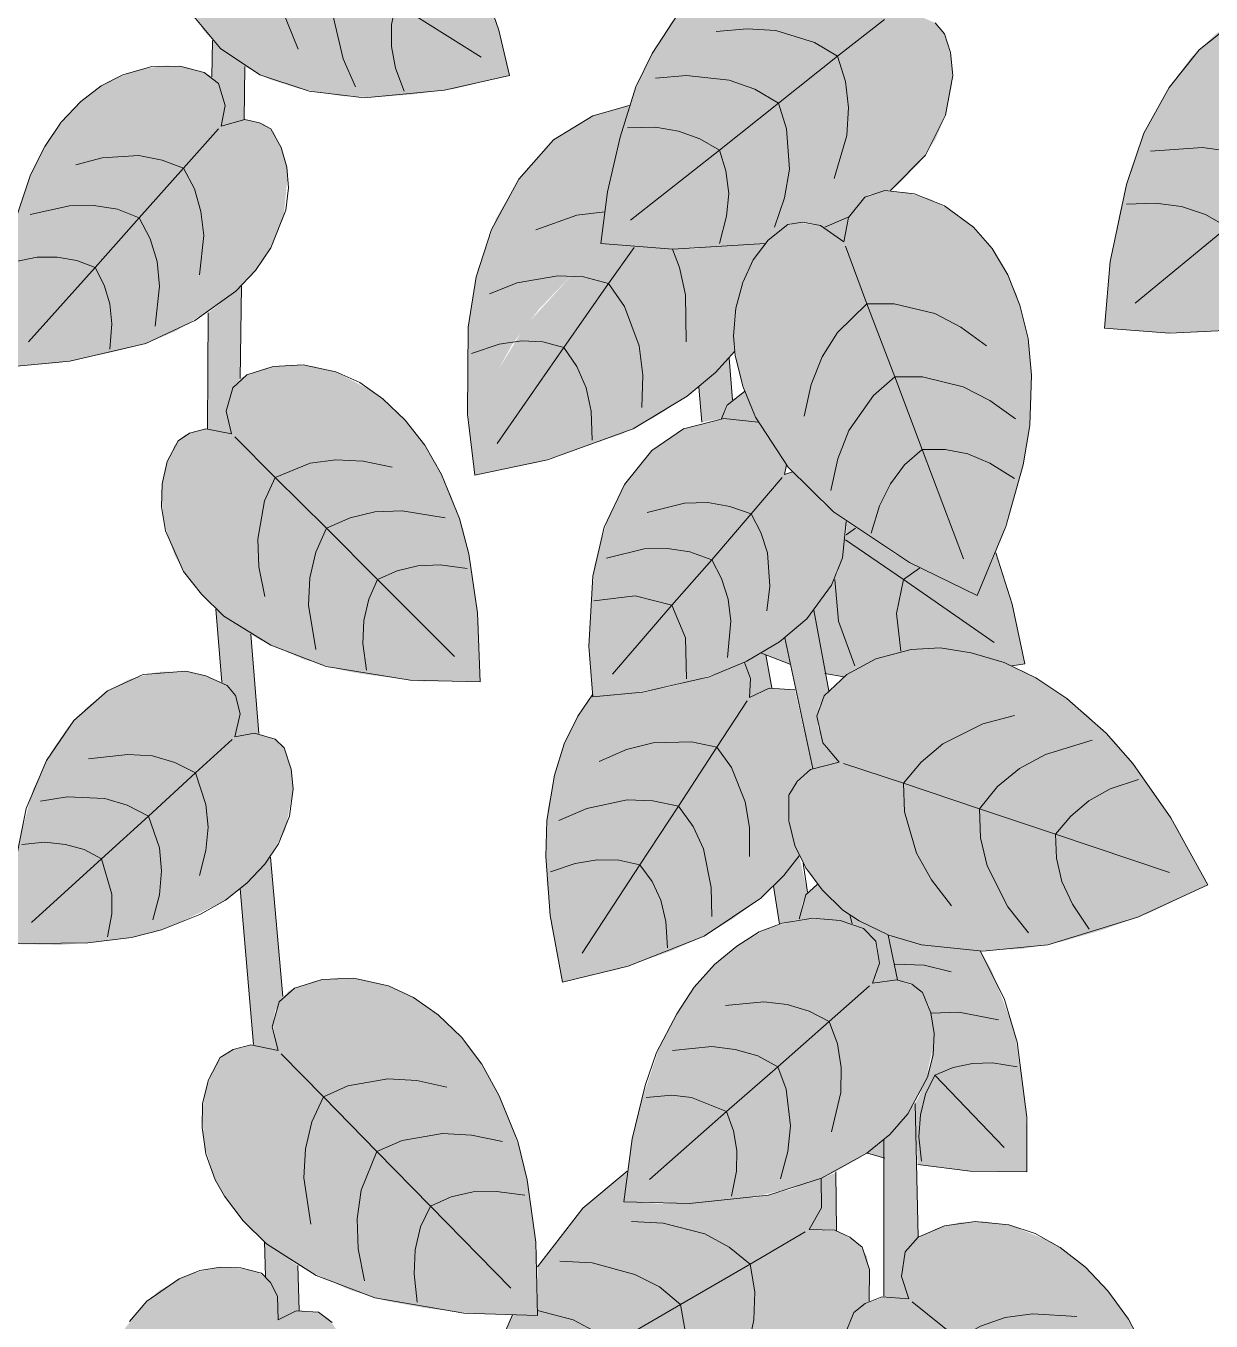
# Model space of a CAD drawing. Header units: centimetres. Extents: x 0 to 879, y -664 to 265.
# Drawn here: x 310.79 to 332.49, y -464.19 to -440.48 of the extents above; entities that cross this region are included whole.
import ezdxf

# ---------------------------------------------------------------- set-up
doc = ezdxf.new("R2010")
doc.units = ezdxf.units.CM
doc.layers.add('VEG-HOJAS', color=117, linetype='Continuous', lineweight=18, true_color=0x2e5e38)
doc.layers.add('VEG-NERVIOS', color=115, linetype='Continuous', lineweight=9, true_color=0x528c5c)
doc.layers.add('VEG-RELLENO', color=253, linetype='Continuous', true_color=0x96c896)

# ---------------------------------------------------------------- blocks, each defined once
blk = doc.blocks.new('VEG_Pothos_colgante_ALZADO')
at = {"layer": 'VEG-RELLENO', "true_color": 0x87a96a}
h = blk.add_hatch(color=63, dxfattribs=at)
h.dxf.hatch_style = 1
h.paths.add_polyline_path([(-8.41, -64.42), (-8.55, -64.35), (-8.83, -64.31), (-8.63, -64.06), (-8.56, -63.79), (-8.62, -63.55), (-8.81, -63.36), (-8.71, -62.94), (-8.24, -63.59)])
h.paths.add_polyline_path([(-8.69, -66.82), (-8.69, -68.08), (-8.87, -68.25), (-8.94, -68.52), (-8.91, -68.81), (-8.77, -69.07), (-9.2, -69.11), (-9.3, -68), (-9.27, -66.54), (-8.89, -66.31), (-8.63, -66.08)])
h.paths.add_polyline_path([(-7.81, -72.95), (-8.17, -73.2), (-8.25, -72.79), (-8.55, -72.43), (-8.74, -71.62), (-8.04, -71.99)])
h.paths.add_polyline_path([(-6.96, -76.34), (-6.66, -77.72), (-6.76, -77.9), (-6.81, -78.28), (-6.64, -78.72), (-7.08, -78.72), (-7.43, -76.97)])
h.paths.add_polyline_path([(-5.96, -82.3), (-5.74, -84.12), (-6.15, -84.26), (-6.13, -83.84), (-6.27, -83.53), (-6.43, -83.39), (-6.61, -81.95)])
h.paths.add_polyline_path([(-5.48, -86.83), (-5.32, -89.01), (-5.54, -89.25), (-5.59, -89.55), (-5.56, -89.79), (-5.4, -90.09), (-5.85, -90.11), (-6.03, -87.4)])
h.paths.add_polyline_path([(-5.21, -94.08), (-5.63, -94.2), (-5.56, -93.82), (-5.65, -93.49), (-5.8, -93.3), (-5.79, -92.63), (-5.2, -93.11)])
h.paths.add_polyline_path([(-5.26, -97.13), (-5.28, -98.82), (-5.42, -98.99), (-5.53, -99.36), (-5.44, -99.83), (-5.88, -99.74), (-5.87, -97.62)])
h.paths.add_polyline_path([(-5.09, -103.5), (-4.94, -105.32), (-5.38, -105.38), (-5.28, -104.96), (-5.41, -104.56), (-5.62, -104.38), (-5.73, -103.04)])
h.paths.add_polyline_path([(-4.73, -107.58), (-4.5, -110.13), (-4.64, -110.39), (-4.7, -110.69), (-4.59, -111.12), (-5.04, -111.01), (-5.28, -108.16)])
h.paths.add_polyline_path([(-4.2, -115.88), (-4.59, -116.05), (-4.59, -115.67), (-4.82, -115.26), (-4.84, -114.62), (-4.23, -115.06)])
h.paths.add_polyline_path([(-4.06, -120.24), (-4.26, -120.45), (-4.33, -120.65), (-4.32, -120.95), (-4.2, -121.23), (-4.63, -121.23), (-4.68, -119.65), (-4.09, -119.14)])
h.paths.add_polyline_path([(-7.53, -59.79), (-7.29, -59.7), (-7.02, -59.77), (-6.88, -59.87), (-7.05, -59.88), (-7.27, -60), (-7.44, -60.26), (-7.56, -60.06), (-7.69, -59.97)])
h.paths.add_polyline_path([(-5.88, -61.99), (-5.7, -62.43), (-5.77, -62.59), (-5.91, -62.69), (-6.1, -62.68)])
h = blk.add_hatch(color=63, dxfattribs=at)
h.dxf.hatch_style = 1
h.paths.add_polyline_path([(2.71, -62.33), (3.74, -60.53), (4.04, -60.08), (4.09, -60.03), (4.46, -60.03), (4.78, -59.86), (4.79, -60.23), (4.99, -60.58), (5.19, -60.71), (5.66, -60.78), (6.24, -62.16), (6.82, -64.09), (6.47, -64.29), (6.4, -63.95), (6.22, -63.73), (6.08, -63.65), (5.67, -62.35), (5.33, -61.49), (5.02, -60.82), (4.77, -60.4), (4.67, -60.32), (4.48, -60.48), (4.26, -60.83), (3.51, -62.2), (3.24, -62.58), (3.1, -62.68), (2.93, -62.69), (2.74, -62.56)])
h.paths.add_polyline_path([(7.27, -66.77), (7.28, -68.19), (7.02, -68.6), (7, -69.02), (6.61, -68.81), (6.7, -67.99), (6.68, -67.39)])
h.paths.add_polyline_path([(6.07, -73.05), (5.62, -73.05), (5.8, -72.67), (5.78, -72.21), (6.17, -72.72)])
h.paths.add_polyline_path([(5.09, -76.25), (4.81, -77.65), (4.68, -77.8), (4.53, -78.13), (4.56, -78.55), (4.15, -78.39), (4.21, -77.54), (4.42, -76.51)])
h.paths.add_polyline_path([(6.65, -86.69), (6.57, -87.2), (6.73, -87.64), (6.27, -87.58), (6.11, -86.99), (6.53, -86.3)])
h.paths.add_polyline_path([(7.15, -91.43), (7.02, -92.14), (6.57, -92.19), (6.72, -91.72), (6.68, -91.4), (6.56, -91.16), (6.57, -90.97)])
h.paths.add_polyline_path([(5.22, -103.06), (5.49, -104.54), (5.31, -104.81), (5.29, -105.18), (5.41, -105.55), (5.68, -105.84), (5.2, -105.96), (4.69, -103.57)])
h.paths.add_polyline_path([(6.58, -109.01), (6.75, -109.83), (6.29, -109.89), (6.42, -109.52), (6.38, -109.19), (6.21, -108.94), (5.92, -108.8), (5.88, -108.64)])
h.paths.add_polyline_path([(7.07, -112.09), (7.13, -114.54), (6.89, -114.81), (6.82, -115.2), (6.96, -115.67), (6.5, -115.62), (6.5, -112.75)])
h.paths.add_polyline_path([(6.89, -118.98), (6.75, -121.16), (6.32, -121.2), (6.45, -120.8), (6.39, -120.48), (6.2, -120.26), (6.33, -118.44)])
h.paths.add_polyline_path([(6.68, -123.71), (6.67, -126.04), (6.5, -126.28), (6.42, -126.66), (6.52, -127.08), (6.07, -126.98), (6.07, -124.21)])
h.paths.add_polyline_path([(6.72, -130.77), (6.73, -132.21), (6.28, -132.33), (6.37, -131.87), (6.26, -131.46), (6.12, -131.25), (6.11, -130.28)])
h.paths.add_polyline_path([(5.08, -82.96), (5.16, -83), (5.43, -83.12), (5.08, -83.34)])
h.paths.add_polyline_path([(5.77, -96.32), (5.42, -96.05), (5.86, -95.86)])
h = blk.add_hatch(color=63, dxfattribs=at)
h.dxf.hatch_style = 1
h.paths.add_polyline_path([(2.37, -83.09), (1.85, -83.82), (1.66, -82.21), (2.32, -82.66)])
h.paths.add_polyline_path([(3.73, -99.21), (3.59, -99.38), (3.53, -99.55), (3.17, -99.62), (3.11, -98.98), (3.67, -98.45)])
h.paths.add_polyline_path([(4.45, -104.48), (4.04, -104.66), (4.06, -104.31), (3.95, -104.02), (4.26, -103.85), (4.34, -103.88)])
h.paths.add_polyline_path([(4.95, -107.56), (5.1, -108.22), (5.01, -108.41), (4.95, -108.72), (4.59, -108.81), (4.48, -108.11)])
h.paths.add_polyline_path([(5.62, -113.36), (5.63, -114.42), (5.13, -114.4), (5.36, -114), (5.35, -113.46)])
h.paths.add_polyline_path([(5.55, -117.49), (5.36, -117.74), (5.27, -118.07), (5.35, -118.59), (4.9, -118.48), (4.94, -117.62), (5.56, -117.09)])
h.paths.add_polyline_path([(5.09, -128.19), (4.93, -128.4), (4.83, -128.71), (4.89, -129.21), (4.45, -129.09), (4.51, -127.73), (5.13, -127.25)])
h.paths.add_polyline_path([(5.5, -136.69), (5.37, -136.89), (5.33, -137.25), (5.38, -137.54), (5.59, -137.87), (5.11, -137.88), (4.92, -136.87), (5.49, -136.61)])
h.paths.add_polyline_path([(6.64, -142.06), (6.18, -142.19), (6.27, -141.82), (6.21, -141.46), (6.03, -141.17), (5.79, -141.04), (5.71, -140.66), (6.42, -141.1)])
h.paths.add_polyline_path([(7.22, -144.79), (7.24, -145.11), (7.15, -145.23), (7.02, -145.29), (6.87, -145.29)])
h.paths.add_polyline_path([(2.39, -89.39), (2.73, -89.27), (2.72, -89.66), (2.88, -89.99), (2.44, -90.01)])
h.paths.add_polyline_path([(1.28, -79.52), (1, -78), (1.61, -78), (1.72, -78.57), (1.59, -78.83), (1.57, -79.18), (1.73, -79.56)])
at = {"layer": 'VEG-RELLENO', "true_color": 0x69a062}
h = blk.add_hatch(color=83, dxfattribs=at)
h.dxf.hatch_style = 1
h.paths.add_polyline_path([(-0.35, -93.27), (-1.37, -93.52), (-2.14, -93.62), (-2.8, -93.67), (-3.42, -93.65), (-4.22, -93.51), (-4.75, -93.34), (-5.23, -93.09), (-5.64, -92.78), (-5.96, -92.44), (-6.25, -91.92), (-6.4, -91.39), (-6.42, -90.99), (-6.33, -90.53), (-6.19, -90.31), (-5.8, -90.09), (-5.4, -90.09), (-5.58, -89.68), (-5.56, -89.32), (-5.44, -89.11), (-5.08, -88.87), (-4.73, -88.73), (-3.91, -88.67), (-3.18, -88.87), (-2.72, -89.11), (-2.29, -89.42), (-1.52, -90.29), (-1.2, -90.8), (-0.93, -91.38), (-0.59, -92.29)])
h.paths.add_polyline_path([(-4.32, -90.91), (-3.68, -91.37), (-2.99, -91.72), (-2.27, -91.98), (-1.49, -92.13), (-2.13, -91.67), (-2.82, -91.32), (-3.55, -91.06)], flags=0)
at = {"layer": 'VEG-RELLENO', "true_color": 0x659a5e}
h = blk.add_hatch(color=83, dxfattribs=at)
h.dxf.hatch_style = 1
h.paths.add_polyline_path([(1.32, -96.35), (1.47, -95.22), (1.67, -94.4), (1.88, -93.7), (2.15, -93.07), (2.61, -92.3), (3.01, -91.81), (3.45, -91.4), (3.92, -91.08), (4.4, -90.86), (5.04, -90.73), (5.64, -90.74), (6.06, -90.86), (6.49, -91.1), (6.65, -91.32), (6.72, -91.78), (6.57, -92.19), (7.07, -92.15), (7.44, -92.31), (7.61, -92.51), (7.74, -92.98), (7.75, -93.42), (7.63, -94), (7.44, -94.45), (7.15, -94.87), (6.76, -95.27), (6.62, -95.38), (6.23, -95.45), (5.86, -95.86), (5.42, -96.05), (5.01, -95.96), (4.74, -96), (4.33, -96.35), (3.29, -96.44), (2.27, -96.45)])
h.paths.add_polyline_path([(5.13, -92.82), (4.26, -92.99), (3.45, -93.3), (2.68, -93.7), (1.97, -94.22), (2.84, -94.05), (3.65, -93.74), (4.42, -93.34)], flags=0)
at = {"layer": 'VEG-RELLENO', "true_color": 0x669b5f}
h = blk.add_hatch(color=83, dxfattribs=at)
h.dxf.hatch_style = 1
h.paths.add_polyline_path([(10.54, -97.9), (10.64, -96.68), (10.82, -95.77), (11.01, -95.02), (11.26, -94.33), (11.72, -93.49), (12.12, -92.95), (12.58, -92.51), (13.07, -92.17), (13.57, -91.93), (14.26, -91.79), (14.91, -91.82), (15.37, -91.95), (15.85, -92.21), (16.03, -92.45), (16.13, -92.96), (15.99, -93.41), (16.51, -93.36), (16.91, -93.51), (17.1, -93.72), (17.2, -94.03), (16.56, -94.64), (15.99, -95.4), (15.52, -96.28), (15.09, -97.4), (13.86, -97.81), (12.38, -97.97), (11.54, -97.98)])
h.paths.add_polyline_path([(14.95, -94.66), (14.12, -95.1), (13.39, -95.64), (12.73, -96.27), (12.17, -97.02), (12.99, -96.58), (13.72, -96.03), (14.38, -95.4)], flags=0)
at = {"layer": 'VEG-RELLENO', "true_color": 0xced696}
h = blk.add_hatch(color=71, dxfattribs=at)
h.dxf.hatch_style = 1
h.paths.add_polyline_path([(5.13, -92.82), (4.42, -93.34), (3.65, -93.74), (2.84, -94.05), (1.97, -94.22), (2.68, -93.7), (3.45, -93.3), (4.26, -92.99)])
at = {"layer": 'VEG-RELLENO', "true_color": 0x6aa062}
h = blk.add_hatch(color=83, dxfattribs=at)
h.dxf.hatch_style = 1
h.paths.add_polyline_path([(-9.56, -98.61), (-9.59, -97.61), (-9.54, -96.87), (-9.32, -95.65), (-9.04, -94.91), (-8.76, -94.42), (-8.44, -94), (-8.08, -93.65), (-7.7, -93.38), (-7.16, -93.17), (-6.64, -93.09), (-6.26, -93.12), (-5.85, -93.26), (-5.68, -93.42), (-5.56, -93.82), (-5.63, -94.2), (-5.2, -94.08), (-4.85, -94.16), (-4.67, -94.31), (-4.49, -94.7), (-4.41, -95.08), (-4.49, -95.88), (-4.8, -96.57), (-5.11, -96.97), (-5.49, -97.34), (-6.46, -97.95), (-7.01, -98.18), (-7.63, -98.34), (-8.57, -98.53)])
h.paths.add_polyline_path([(-6.24, -95.45), (-6.96, -95.73), (-7.62, -96.11), (-8.23, -96.57), (-8.77, -97.13), (-8.05, -96.85), (-7.39, -96.47), (-6.78, -96.01)], flags=0)
at = {"layer": 'VEG-RELLENO', "true_color": 0x669b5f}
h = blk.add_hatch(color=83, dxfattribs=at)
h.dxf.hatch_style = 1
h.paths.add_polyline_path([(-0.99, -100.59), (-1.13, -99.27), (-1.11, -97.88), (-0.96, -96.96), (-0.6, -95.89), (-0.18, -95.17), (0.45, -94.45), (1.17, -94.01), (1.84, -93.82), (1.42, -95.56), (1.32, -96.35), (1.46, -96.36), (0.83, -96.88), (0.19, -97.55), (-0.3, -98.19), (-0.56, -98.66), (-0.09, -98.38), (0.53, -97.87), (1.17, -97.21), (1.77, -96.4), (3.06, -96.45), (4.33, -96.35), (4.03, -96.78), (3.87, -97.21), (3.75, -97.87), (3.77, -98.32), (3.42, -98.71), (2.9, -99.14), (2.32, -99.52), (1.69, -99.84), (0.15, -100.36)])
at = {"layer": 'VEG-RELLENO', "true_color": 0xced696}
h = blk.add_hatch(color=71, dxfattribs=at)
h.dxf.hatch_style = 1
h.paths.add_polyline_path([(14.95, -94.66), (14.38, -95.4), (13.72, -96.03), (12.99, -96.58), (12.17, -97.02), (12.73, -96.27), (13.39, -95.64), (14.12, -95.1)])
h = blk.add_hatch(color=71, dxfattribs=at)
h.dxf.hatch_style = 1
h.paths.add_polyline_path([(-6.24, -95.45), (-6.78, -96.01), (-7.39, -96.47), (-8.05, -96.85), (-8.77, -97.13), (-8.23, -96.57), (-7.62, -96.11), (-6.96, -95.73)])
at = {"layer": 'VEG-RELLENO', "true_color": 0x609159}
h = blk.add_hatch(color=83, dxfattribs=at)
h.dxf.hatch_style = 1
h.paths.add_polyline_path([(8.21, -102.79), (7.14, -102.29), (6.39, -101.83), (5.77, -101.41), (5.23, -100.95), (4.61, -100.26), (4.25, -99.71), (3.99, -99.15), (3.82, -98.58), (3.75, -98.04), (3.83, -97.36), (4.03, -96.78), (4.28, -96.4), (4.65, -96.05), (4.92, -95.96), (5.41, -96.04), (5.77, -96.32), (5.88, -95.81), (6.15, -95.5), (6.41, -95.39), (6.91, -95.41), (7.34, -95.53), (7.74, -95.75), (8.14, -96.05), (8.37, -96.3), (8.68, -96.75), (8.93, -97.28), (9.1, -97.88), (9.19, -98.53), (9.2, -99.22), (9.14, -99.92), (8.99, -100.64), (8.66, -101.71)])
h.paths.add_polyline_path([(5.94, -97.93), (5.86, -98.84), (5.92, -99.73), (6.08, -100.61), (6.39, -101.47), (6.48, -100.56), (6.41, -99.67), (6.25, -98.79)], flags=0)
at = {"layer": 'VEG-RELLENO', "true_color": 0xced696}
h = blk.add_hatch(color=71, dxfattribs=at)
h.dxf.hatch_style = 1
h.paths.add_polyline_path([(1.77, -96.4), (1.17, -97.21), (0.53, -97.87), (-0.09, -98.38), (-0.56, -98.66), (-0.08, -97.88), (0.83, -96.88), (1.46, -96.36)])
h = blk.add_hatch(color=71, dxfattribs=at)
h.dxf.hatch_style = 1
h.paths.add_polyline_path([(5.94, -97.93), (6.25, -98.79), (6.41, -99.67), (6.48, -100.56), (6.39, -101.47), (6.08, -100.61), (5.92, -99.73), (5.86, -98.84)])
at = {"layer": 'VEG-RELLENO', "true_color": 0x61935a}
h = blk.add_hatch(color=83, dxfattribs=at)
h.dxf.hatch_style = 1
h.paths.add_polyline_path([(-0.89, -104.37), (-1.99, -104.36), (-2.8, -104.26), (-3.03, -104.23), (-3.26, -104.19), (-3.49, -104.14), (-4.12, -103.96), (-4.91, -103.61), (-5.43, -103.29), (-5.86, -102.91), (-6.22, -102.49), (-6.48, -102.06), (-6.68, -101.46), (-6.73, -100.89), (-6.66, -100.47), (-6.48, -100.03), (-6.29, -99.85), (-5.85, -99.73), (-5.44, -99.83), (-5.53, -99.36), (-5.42, -98.99), (-5.25, -98.8), (-4.81, -98.63), (-4.4, -98.57), (-3.98, -98.59), (-3.53, -98.7), (-2.81, -99.08), (-2.39, -99.44), (-2.02, -99.88), (-1.69, -100.39), (-1.42, -100.97), (-1.2, -101.59), (-1.06, -102.26), (-0.92, -103.29)])
h.paths.add_polyline_path([(-3.23, -104.19), (-3.5, -103.42), (-3.88, -102.69), (-4.35, -102), (-4.93, -101.38), (-4.66, -102.19), (-4.28, -102.93), (-3.59, -103.88)], flags=0)
at = {"layer": 'VEG-RELLENO', "true_color": 0x6ba263}
h = blk.add_hatch(color=83, dxfattribs=at)
h.dxf.hatch_style = 1
h.paths.add_polyline_path([(8.85, -104.08), (8.1, -103.84), (7.35, -103.75), (6.5, -103.89), (6.07, -104.07), (5.77, -104.28), (5.42, -104.22), (5.22, -103.06), (5.66, -102.36), (5.81, -101.64), (6.7, -102.03), (7.31, -102.37), (8.21, -102.79), (8.55, -102.01), (8.85, -102.95), (9.08, -104.04)])
h.paths.add_polyline_path([(4.78, -104.05), (4.26, -103.85), (4.69, -103.57)])
h.paths.add_polyline_path([(3.53, -99.55), (3.69, -99.24), (3.95, -99.06), (4.2, -99.62)])
at = {"layer": 'VEG-RELLENO', "true_color": 0x61935a}
h = blk.add_hatch(color=83, dxfattribs=at)
h.dxf.hatch_style = 1
h.paths.add_polyline_path([(1.17, -104.65), (1.1, -103.56), (1.2, -102.25), (1.45, -101.37), (1.75, -100.76), (2.25, -100.14), (2.83, -99.74), (3.57, -99.55), (4.2, -99.62), (4.72, -100.4), (4.68, -100.58), (4.83, -100.53), (5.4, -101.11), (5.81, -101.44), (5.74, -102.1), (5.47, -102.73), (5.09, -103.22), (4.73, -103.54), (4.29, -103.83), (3.65, -104.15), (2.93, -104.38), (1.8, -104.6)])
h.paths.add_polyline_path([(3.47, -101.15), (2.96, -101.64), (2.55, -102.2), (2.2, -102.8), (1.95, -103.46), (2.46, -102.97), (2.88, -102.41), (3.22, -101.81)], flags=0)
at = {"layer": 'VEG-RELLENO', "true_color": 0xced696}
h = blk.add_hatch(color=71, dxfattribs=at)
h.dxf.hatch_style = 1
h.paths.add_polyline_path([(3.42, -101.34), (2.88, -102.41), (2.46, -102.97), (1.95, -103.46), (2.2, -102.8), (2.55, -102.2), (2.96, -101.64), (3.47, -101.15)])
h = blk.add_hatch(color=71, dxfattribs=at)
h.dxf.hatch_style = 1
h.paths.add_polyline_path([(-4.93, -101.38), (-4.35, -102), (-3.88, -102.69), (-3.5, -103.42), (-3.23, -104.19), (-3.59, -103.88), (-4.28, -102.93), (-4.66, -102.19)])
h = blk.add_hatch(color=71, dxfattribs=at)
h.dxf.hatch_style = 1
h.paths.add_polyline_path([(6.7, -102.03), (5.81, -101.64), (5.81, -101.44)])
at = {"layer": 'VEG-RELLENO', "true_color": 0x65995d}
h = blk.add_hatch(color=83, dxfattribs=at)
h.dxf.hatch_style = 1
h.paths.add_polyline_path([(12.43, -108.09), (11.34, -108.61), (10.48, -108.92), (9.75, -109.13), (9.03, -109.26), (8.07, -109.3), (7.4, -109.24), (6.79, -109.08), (6.22, -108.84), (5.75, -108.55), (5.26, -108.05), (4.93, -107.51), (4.79, -107.07), (4.74, -106.55), (4.85, -106.28), (5.22, -105.94), (5.68, -105.84), (5.35, -105.42), (5.27, -105), (5.35, -104.72), (5.7, -104.34), (6.07, -104.07), (6.5, -103.89), (7, -103.78), (7.35, -103.75), (7.91, -103.8), (8.5, -103.95), (9.09, -104.19), (9.66, -104.54), (10.22, -104.98), (10.74, -105.48), (11.21, -106.08), (11.86, -107.03)])
h.paths.add_polyline_path([(7.46, -105.58), (8.26, -106.08), (9.11, -106.42), (10, -106.67), (10.93, -106.78), (10.13, -106.29), (9.28, -105.94), (8.4, -105.69)], flags=0)
at = {"layer": 'VEG-RELLENO', "true_color": 0x6ba364}
h = blk.add_hatch(color=83, dxfattribs=at)
h.dxf.hatch_style = 1
h.paths.add_polyline_path([(0.62, -109.87), (0.41, -108.82), (0.33, -108.03), (0.31, -107.35), (0.35, -106.7), (0.47, -106.08), (0.65, -105.51), (0.9, -105), (1.17, -104.6), (1.17, -104.65), (1.8, -104.6), (2.56, -104.47), (3.3, -104.28), (3.95, -104.02), (4.06, -104.31), (4.04, -104.66), (4.4, -104.49), (4.87, -104.52), (5.2, -105.96), (4.91, -106.2), (4.76, -106.45), (4.76, -106.92), (4.95, -107.56), (4.67, -107.92), (4.25, -108.33), (3.75, -108.7), (3.21, -109.03), (2.6, -109.3), (1.65, -109.63)])
h.paths.add_polyline_path([(3.57, -106.05), (2.98, -106.62), (2.5, -107.26), (2.1, -107.96), (1.8, -108.73), (2.4, -108.16), (2.88, -107.51), (3.28, -106.81)], flags=0)
at = {"layer": 'VEG-RELLENO', "true_color": 0x69a062}
h = blk.add_hatch(color=83, dxfattribs=at)
h.dxf.hatch_style = 1
h.paths.add_polyline_path([(-9.53, -109.17), (-9.49, -108.2), (-9.38, -107.48), (-9.07, -106.33), (-8.74, -105.65), (-8.44, -105.21), (-8.09, -104.84), (-7.71, -104.54), (-7.32, -104.33), (-6.78, -104.19), (-6.28, -104.18), (-5.91, -104.26), (-5.52, -104.44), (-5.37, -104.62), (-5.28, -105.02), (-5.38, -105.38), (-4.96, -105.32), (-4.64, -105.42), (-4.48, -105.58), (-4.35, -105.97), (-4.31, -106.33), (-4.46, -107.09), (-4.83, -107.71), (-5.16, -108.06), (-5.55, -108.37), (-6.54, -108.85), (-7.08, -109.01), (-7.67, -109.11), (-8.58, -109.19)])
h.paths.add_polyline_path([(-5.88, -106.72), (-6.55, -107.03), (-7.16, -107.42), (-7.72, -107.89), (-8.21, -108.45), (-7.53, -108.15), (-6.92, -107.75), (-6.36, -107.28)], flags=0)
at = {"layer": 'VEG-RELLENO', "true_color": 0xced696}
h = blk.add_hatch(color=71, dxfattribs=at)
h.dxf.hatch_style = 1
h.paths.add_polyline_path([(7.46, -105.58), (8.4, -105.69), (9.28, -105.94), (10.13, -106.29), (10.93, -106.78), (10, -106.67), (9.11, -106.42), (8.26, -106.08)])
h = blk.add_hatch(color=71, dxfattribs=at)
h.dxf.hatch_style = 1
h.paths.add_polyline_path([(3.57, -106.05), (3.28, -106.81), (2.88, -107.51), (2.4, -108.16), (1.8, -108.73), (2.1, -107.96), (2.5, -107.26), (2.98, -106.62)])
h = blk.add_hatch(color=71, dxfattribs=at)
h.dxf.hatch_style = 1
h.paths.add_polyline_path([(-5.88, -106.72), (-6.36, -107.28), (-6.92, -107.75), (-7.53, -108.15), (-8.21, -108.45), (-7.72, -107.89), (-7.16, -107.42), (-6.55, -107.03)])
at = {"layer": 'VEG-RELLENO', "true_color": 0x679d60}
h = blk.add_hatch(color=83, dxfattribs=at)
h.dxf.hatch_style = 1
h.paths.add_polyline_path([(9.12, -113.34), (8.08, -113.33), (7.12, -113.21), (7.08, -112.34), (7.62, -112.66), (7.15, -111.95), (7.37, -111.33), (7.41, -110.68), (7.33, -110.31), (7.21, -110.06), (7.01, -109.91), (6.75, -109.83), (6.58, -109.01), (7.4, -109.24), (8.27, -109.3), (8.47, -109.65), (8.89, -110.76), (9.1, -112.17)])
h.paths.add_polyline_path([(6.52, -113.09), (6.2, -113), (6.5, -112.75)])
h.paths.add_polyline_path([(4.95, -108.72), (5.07, -108.27), (5.28, -108.08), (5.88, -108.64), (5.92, -108.8), (5.45, -108.7)])
at = {"layer": 'VEG-RELLENO', "true_color": 0x669b5f}
h = blk.add_hatch(color=83, dxfattribs=at)
h.dxf.hatch_style = 1
h.paths.add_polyline_path([(1.74, -113.89), (1.86, -112.9), (2.02, -112.17), (2.42, -110.98), (2.81, -110.28), (3.15, -109.82), (3.53, -109.43), (3.95, -109.12), (4.36, -108.89), (4.93, -108.73), (5.45, -108.7), (5.82, -108.77), (6.21, -108.94), (6.35, -109.12), (6.42, -109.52), (6.29, -109.89), (6.74, -109.83), (7.08, -109.95), (7.25, -110.13), (7.39, -110.55), (7.42, -110.94), (7.25, -111.75), (6.84, -112.41), (6.48, -112.78), (6.04, -113.1), (5.54, -113.38), (4.98, -113.6), (3.96, -113.84), (2.76, -113.93)])
h.paths.add_polyline_path([(5.61, -111.2), (4.89, -111.54), (4.25, -111.98), (3.66, -112.5), (3.15, -113.12), (3.87, -112.77), (4.52, -112.33), (5.1, -111.81)], flags=0)
at = {"layer": 'VEG-RELLENO', "true_color": 0x5e8f58}
h = blk.add_hatch(color=83, dxfattribs=at)
h.dxf.hatch_style = 1
h.paths.add_polyline_path([(0.16, -115.97), (-1, -115.94), (-1.86, -115.84), (-2.59, -115.71), (-3.26, -115.51), (-4.09, -115.13), (-4.64, -114.79), (-5.1, -114.39), (-5.47, -113.94), (-5.74, -113.49), (-5.94, -112.85), (-5.98, -112.24), (-5.9, -111.8), (-5.71, -111.33), (-5.5, -111.14), (-5.03, -111.01), (-4.59, -111.12), (-4.69, -110.62), (-4.57, -110.23), (-4.39, -110.03), (-3.92, -109.85), (-3.49, -109.79), (-3.05, -109.82), (-2.57, -109.94), (-2.26, -110.07), (-1.81, -110.35), (-1.37, -110.74), (-0.98, -111.2), (-0.64, -111.75), (-0.36, -112.37), (-0.14, -113.01), (0.01, -113.73), (0.15, -114.82)])
h.paths.add_polyline_path([(-3.22, -111.93), (-2.81, -112.73), (-2.28, -113.43), (-1.68, -114.06), (-0.96, -114.61), (-1.38, -113.81), (-1.91, -113.11), (-2.51, -112.47)], flags=0)
at = {"layer": 'VEG-RELLENO', "true_color": 0xced696}
h = blk.add_hatch(color=71, dxfattribs=at)
h.dxf.hatch_style = 1
h.paths.add_polyline_path([(5.61, -111.2), (5.1, -111.81), (4.52, -112.33), (3.87, -112.77), (3.15, -113.12), (3.66, -112.5), (4.25, -111.98), (4.89, -111.54)])
h = blk.add_hatch(color=71, dxfattribs=at)
h.dxf.hatch_style = 1
h.paths.add_polyline_path([(-3.22, -111.93), (-2.51, -112.47), (-1.91, -113.11), (-1.38, -113.81), (-0.96, -114.61), (-1.68, -114.06), (-2.28, -113.43), (-2.81, -112.73)])
h = blk.add_hatch(color=71, dxfattribs=at)
h.dxf.hatch_style = 1
h.paths.add_polyline_path([(7.15, -111.95), (7.52, -112.46), (7.62, -112.66), (7.08, -112.34), (7.07, -112.09)])
at = {"layer": 'VEG-RELLENO', "true_color": 0x62945b}
h = blk.add_hatch(color=83, dxfattribs=at)
h.dxf.hatch_style = 1
h.paths.add_polyline_path([(-1.04, -118), (-0.69, -116.86), (-0.3, -115.96), (0.16, -115.97), (0.16, -115.08), (0.99, -114.01), (1.8, -113.33), (1.74, -113.89), (2.45, -113.93), (4.18, -113.81), (4.78, -113.67), (5.35, -113.46), (5.36, -114), (5.13, -114.4), (5.66, -114.43), (6.03, -114.65), (6.19, -114.89), (6.25, -115.26), (6.23, -115.71), (6.01, -115.85), (5.86, -116.1), (5.75, -116.48), (5.72, -116.89), (5.48, -117.18), (5.04, -117.56), (4.12, -118.06), (3.47, -118.26), (2.77, -118.4), (1.54, -118.44), (0.14, -118.28)])
h.paths.add_polyline_path([(4.2, -116.01), (3.26, -116.14), (2.38, -116.41), (1.54, -116.77), (0.74, -117.28), (1.68, -117.16), (2.56, -116.89), (3.4, -116.52)], flags=0)
at = {"layer": 'VEG-RELLENO', "true_color": 0x6ba263}
h = blk.add_hatch(color=83, dxfattribs=at)
h.dxf.hatch_style = 1
h.paths.add_polyline_path([(12.08, -119.86), (10.95, -119.97), (10.1, -119.96), (9.38, -119.92), (8.7, -119.8), (7.86, -119.53), (7.29, -119.25), (6.81, -118.91), (6.4, -118.52), (6.08, -118.11), (5.83, -117.5), (5.72, -116.92), (5.75, -116.48), (5.9, -116), (6.08, -115.79), (6.53, -115.62), (6.96, -115.67), (6.82, -115.2), (6.89, -114.81), (7.05, -114.59), (7.48, -114.37), (7.89, -114.27), (8.32, -114.25), (8.79, -114.31), (9.58, -114.63), (10.04, -114.96), (10.47, -115.37), (10.86, -115.86), (11.2, -116.43), (11.48, -117.03), (11.7, -117.71), (11.95, -118.75)])
h.paths.add_polyline_path([(8.11, -116.64), (8.56, -117.39), (9.11, -118.04), (9.73, -118.63), (10.46, -119.11), (10.01, -118.36), (9.46, -117.71), (8.83, -117.13)], flags=0)
at = {"layer": 'VEG-RELLENO', "true_color": 0x699f61}
h = blk.add_hatch(color=83, dxfattribs=at)
h.dxf.hatch_style = 1
h.paths.add_polyline_path([(-7.75, -120.86), (-7.95, -119.89), (-8.02, -119.16), (-8, -117.94), (-7.84, -117.18), (-7.65, -116.67), (-7.4, -116.22), (-7.1, -115.83), (-6.77, -115.52), (-6.27, -115.24), (-5.78, -115.1), (-5.4, -115.09), (-4.97, -115.17), (-4.78, -115.31), (-4.59, -115.67), (-4.59, -116.05), (-4.2, -115.88), (-3.85, -115.91), (-3.66, -116.03), (-3.42, -116.38), (-3.3, -116.73), (-3.25, -117.51), (-3.46, -118.22), (-3.7, -118.65), (-4.01, -119.06), (-4.86, -119.78), (-5.36, -120.08), (-5.93, -120.33), (-6.81, -120.64)])
h.paths.add_polyline_path([(-5.51, -117.01), (-5.94, -117.64), (-6.26, -118.31), (-6.5, -119.01), (-6.63, -119.76), (-6.2, -119.13), (-5.88, -118.46), (-5.64, -117.76)], flags=0)
at = {"layer": 'VEG-RELLENO', "true_color": 0xced696}
h = blk.add_hatch(color=71, dxfattribs=at)
h.dxf.hatch_style = 1
h.paths.add_polyline_path([(4.2, -116.01), (3.4, -116.52), (2.56, -116.89), (1.68, -117.16), (0.74, -117.28), (1.54, -116.77), (2.38, -116.41), (3.26, -116.14)])
at = {"layer": 'VEG-HOJAS'}
for points in [[(-0.78, -91.77), (-0.55, -92.44), (-0.35, -93.27), (-1.54, -93.54), (-3.01, -93.68), (-4.02, -93.56), (-4.92, -93.26), (-5.64, -92.78), (-6.13, -92.19)], [(4.33, -96.35), (2.64, -96.45), (1.32, -96.35), (1.44, -95.4), (1.67, -94.4), (1.96, -93.48), (2.26, -92.87), (2.74, -92.13)], [(7.44, -92.31), (7.61, -92.51), (7.72, -92.85), (7.76, -93.27), (7.63, -94), (7.26, -94.73), (6.62, -95.38)], [(15.09, -97.4), (14.09, -97.75), (13.13, -97.92), (11.73, -97.99), (10.54, -97.9), (10.64, -96.68), (10.94, -95.27), (11.26, -94.33), (11.72, -93.49), (12.27, -92.8), (13.07, -92.17), (13.57, -91.93), (13.92, -91.84), (14.75, -91.8), (15.37, -91.95), (15.85, -92.21), (16.03, -92.45), (16.13, -92.89), (15.99, -93.41), (16.44, -93.34), (16.83, -93.47), (17.05, -93.64), (17.2, -94.03)], [(-5.8, -93.3), (-5.79, -92.63)], [(-9.37, -95.84), (-9.12, -95.09), (-8.86, -94.57), (-8.56, -94.13), (-8.2, -93.75), (-7.83, -93.46), (-7.43, -93.26), (-6.9, -93.11), (-6.39, -93.1), (-5.94, -93.22), (-5.68, -93.42), (-5.56, -93.82), (-5.63, -94.2), (-5.2, -94.08), (-4.93, -94.14), (-4.72, -94.25), (-4.53, -94.59), (-4.43, -94.95), (-4.4, -95.33), (-4.45, -95.74), (-4.72, -96.43), (-5, -96.84), (-5.36, -97.22), (-6.11, -97.76), (-7.01, -98.18), (-8.4, -98.5), (-9.56, -98.61)], [(-5.2, -93.11), (-5.21, -94.08)], [(3.77, -98.32), (3.42, -98.71), (2.9, -99.14), (1.91, -99.74), (0.34, -100.31), (-0.99, -100.59), (-1.12, -99.47), (-1.11, -97.88), (-0.96, -96.96), (-0.68, -96.09), (-0.18, -95.17), (0.45, -94.45), (1.17, -94.01), (1.84, -93.82)], [(5.86, -95.86), (5.42, -96.05)], [(-5.26, -97.13), (-5.28, -98.82)], [(-5.88, -99.74), (-5.87, -97.62)], [(3.67, -98.45), (3.73, -99.21)], [(3.17, -99.62), (3.11, -98.98)], [(3.53, -99.55), (3.63, -99.31), (3.95, -99.06)], [(5.81, -101.44), (5.74, -102.1), (5.54, -102.6), (5.09, -103.22), (4.59, -103.64), (3.98, -104), (3.3, -104.28), (2.08, -104.56), (1.17, -104.65), (1.1, -103.72), (1.17, -102.44), (1.38, -101.54), (1.75, -100.76), (2.25, -100.14), (2.83, -99.74), (3.57, -99.55), (4.2, -99.62)], [(4.72, -100.4), (4.68, -100.58), (4.83, -100.53)], [(8.55, -102.01), (8.85, -102.95), (9.08, -104.04), (8.85, -104.08)], [(-5.62, -104.38), (-5.73, -103.04)], [(5.22, -103.06), (5.49, -104.54)], [(-5.09, -103.5), (-4.94, -105.32)], [(5.2, -105.96), (4.69, -103.57)], [(3.95, -104.02), (4.06, -104.31), (4.04, -104.66), (4.4, -104.49), (4.87, -104.52)], [(4.78, -104.05), (4.26, -103.85)], [(4.34, -103.88), (4.45, -104.48)], [(-9.47, -108.04), (-9.2, -106.69), (-8.83, -105.81), (-8.33, -105.08), (-7.71, -104.54), (-7.06, -104.24), (-6.28, -104.18), (-5.91, -104.26), (-5.52, -104.44), (-5.37, -104.62), (-5.28, -104.96), (-5.38, -105.38), (-5.02, -105.31), (-4.64, -105.42), (-4.48, -105.58), (-4.35, -105.97), (-4.31, -106.33), (-4.38, -106.83), (-4.58, -107.34), (-4.83, -107.71), (-5.16, -108.06), (-5.55, -108.37), (-6.02, -108.63), (-6.72, -108.91), (-7.27, -109.05), (-8.07, -109.15), (-9.53, -109.17)], [(5.77, -104.28), (5.42, -104.22)], [(4.95, -107.56), (4.67, -107.92), (4.25, -108.33), (3.21, -109.03), (1.82, -109.58), (0.62, -109.87), (0.39, -108.65), (0.31, -107.57), (0.33, -106.91), (0.47, -106.08), (0.65, -105.51), (0.9, -105), (1.17, -104.6)], [(-4.73, -107.58), (-4.5, -110.13)], [(5.02, -107.69), (5.1, -108.22)], [(4.59, -108.81), (4.48, -108.11)], [(4.95, -108.72), (5.07, -108.27), (5.28, -108.08)], [(-5.04, -111.01), (-5.28, -108.16)], [(5.92, -108.8), (5.88, -108.64)], [(6.58, -109.01), (6.75, -109.83)], [(8.27, -109.3), (8.71, -110.19), (8.94, -110.97), (9.12, -112.34), (9.12, -113.34), (8.08, -113.33), (7.12, -113.21)], [(7.07, -112.09), (7.13, -114.54)], [(6.5, -115.62), (6.5, -112.75)], [(6.52, -113.09), (6.2, -113)], [(0.16, -115.08), (0.99, -114.01), (1.8, -113.33)], [(5.35, -113.46), (5.36, -114), (5.13, -114.4), (5.6, -114.41), (5.88, -114.54), (6.1, -114.72), (6.24, -115.13), (6.23, -115.71)], [(5.62, -113.34), (5.63, -114.42)], [(5.78, -116.34), (5.95, -115.92), (6.16, -115.75), (6.46, -115.63), (6.96, -115.67), (6.82, -115.26), (6.89, -114.81), (7.13, -114.54), (7.61, -114.33), (8.17, -114.25), (8.79, -114.31), (9.27, -114.47), (9.73, -114.73), (10.19, -115.09), (10.6, -115.52), (10.98, -116.04), (11.39, -116.83)], [(-4.82, -115.26), (-4.84, -114.62)], [(-7.31, -116.08), (-6.99, -115.71), (-6.4, -115.3), (-6.02, -115.15), (-5.65, -115.09), (-5.27, -115.1), (-4.89, -115.2), (-4.73, -115.37), (-4.6, -115.62), (-4.59, -116.05), (-4.26, -115.89), (-3.85, -115.91), (-3.6, -116.1)], [(-4.23, -115.06), (-4.2, -115.88)], [(5.72, -116.89), (5.34, -117.31), (4.69, -117.78), (4.12, -118.06), (3.47, -118.26), (2.77, -118.4), (2.05, -118.45), (1.29, -118.42), (0.14, -118.28), (-1.04, -118), (-0.69, -116.86), (-0.3, -115.96)]]:
    blk.add_lwpolyline(points, dxfattribs=at)
for points in [[(8.21, -102.79), (6.97, -102.19), (5.58, -101.26), (4.75, -100.44), (4.15, -99.53), (3.92, -98.96), (3.78, -98.39), (3.75, -98.04), (3.79, -97.53), (3.92, -97.06), (4.11, -96.65), (4.38, -96.29), (4.74, -96), (5.01, -95.96), (5.34, -96.02), (5.77, -96.32), (5.85, -95.87), (6.15, -95.5), (6.52, -95.38), (7.06, -95.44), (7.61, -95.66), (8.14, -96.05), (8.48, -96.44), (8.77, -96.92), (8.99, -97.48), (9.14, -98.09), (9.2, -98.76), (9.17, -99.68), (9.05, -100.4), (8.73, -101.53)], [(-0.89, -104.37), (-2.17, -104.34), (-3.71, -104.09), (-4.72, -103.7), (-5.58, -103.17), (-5.99, -102.77), (-6.32, -102.35), (-6.65, -101.61), (-6.72, -101.17), (-6.71, -100.75), (-6.62, -100.34), (-6.42, -99.96), (-6.21, -99.82), (-5.91, -99.74), (-5.44, -99.83), (-5.54, -99.42), (-5.42, -98.99), (-5.16, -98.75), (-4.68, -98.6), (-4.13, -98.57), (-3.53, -98.7), (-3.09, -98.89), (-2.67, -99.19), (-2.26, -99.58), (-1.9, -100.04), (-1.6, -100.58), (-1.27, -101.38), (-1.1, -102.03), (-0.94, -103.11)], [(12.43, -108.09), (11.15, -108.68), (9.5, -109.19), (8.31, -109.3), (7.19, -109.19), (6.59, -109.01), (6.05, -108.75), (5.75, -108.55), (5.37, -108.18), (5.07, -107.78), (4.87, -107.37), (4.76, -106.92), (4.76, -106.45), (4.91, -106.2), (5.16, -105.98), (5.68, -105.84), (5.38, -105.49), (5.27, -105), (5.41, -104.63), (5.82, -104.24), (6.35, -103.95), (7, -103.78), (7.53, -103.75), (8.1, -103.84), (8.7, -104.02), (9.28, -104.3), (9.85, -104.68), (10.57, -105.31), (11.06, -105.87), (11.75, -106.86)], [(1.74, -113.89), (1.89, -112.74), (2.13, -111.76), (2.34, -111.16), (2.71, -110.45), (3.03, -109.96), (3.4, -109.55), (3.81, -109.21), (4.22, -108.95), (4.64, -108.79), (5.2, -108.7), (5.7, -108.74), (6.13, -108.89), (6.35, -109.12), (6.42, -109.52), (6.29, -109.89), (6.74, -109.83), (7.01, -109.91), (7.21, -110.06), (7.36, -110.43), (7.42, -110.81), (7.4, -111.2), (7.3, -111.61), (6.94, -112.28), (6.61, -112.66), (6.19, -113), (5.36, -113.46), (4.39, -113.77), (2.94, -113.92)], [(0.16, -115.97), (-1.19, -115.93), (-2.82, -115.65), (-3.89, -115.24), (-4.8, -114.66), (-5.23, -114.24), (-5.57, -113.79), (-5.74, -113.49), (-5.91, -113.01), (-5.98, -112.53), (-5.97, -112.09), (-5.86, -111.66), (-5.65, -111.25), (-5.41, -111.1), (-5.09, -111.02), (-4.59, -111.12), (-4.7, -110.69), (-4.57, -110.23), (-4.29, -109.98), (-3.78, -109.82), (-3.2, -109.8), (-2.57, -109.94), (-2.11, -110.15), (-1.66, -110.47), (-1.23, -110.88), (-0.86, -111.37), (-0.54, -111.95), (-0.2, -112.79), (-0.03, -113.49), (0.13, -114.63)]]:
    blk.add_lwpolyline(points, close=True, dxfattribs=at)
at = {"layer": 'VEG-NERVIOS'}
for points in [[(-4.52, -90.64), (-4.61, -91.1), (-4.61, -91.57), (-4.52, -92.05), (-4.22, -92.79)], [(-3.47, -91.3), (-3.57, -91.76), (-3.57, -92.24), (-3.4, -92.97), (-3.17, -93.48)], [(-2.43, -91.96), (-2.51, -92.34), (-2.51, -92.74), (-2.44, -93.14), (-2.28, -93.56)], [(-2.43, -91.96), (-0.87, -92.94)], [(5.65, -92.92), (5.23, -92.67), (4.52, -92.45), (4, -92.42), (3.43, -92.47)], [(6.51, -92.25), (5.65, -92.92)], [(5.65, -92.92), (4.57, -93.78)], [(5.65, -92.92), (5.8, -93.38), (5.85, -93.86), (5.82, -94.37), (5.59, -95.16)], [(4.57, -93.78), (4.14, -93.52), (3.67, -93.36), (2.89, -93.27), (2.32, -93.32)], [(4.57, -93.78), (3.49, -94.64)], [(4.57, -93.78), (4.72, -94.25), (4.77, -94.99), (4.68, -95.51), (4.5, -96.05)], [(-5.68, -94.25), (-6.32, -94.97)], [(3.49, -94.64), (3.13, -94.43), (2.74, -94.29), (2.32, -94.22), (1.81, -94.23)], [(13.91, -95.12), (13.43, -94.85), (12.9, -94.67), (12.33, -94.59), (11.38, -94.66)], [(-6.32, -94.97), (-6.71, -94.82), (-7.14, -94.74), (-7.81, -94.78), (-8.29, -94.91)], [(3.49, -94.64), (1.86, -95.92)], [(3.49, -94.64), (3.61, -95.02), (3.66, -95.43), (3.62, -95.85), (3.49, -96.35)], [(-6.32, -94.97), (-7.13, -95.88)], [(-6.32, -94.97), (-6.12, -95.35), (-6, -95.76), (-5.95, -96.2), (-6.03, -96.92)], [(-7.13, -95.88), (-7.53, -95.72), (-7.96, -95.65), (-8.41, -95.66), (-9.13, -95.82)], [(1.39, -95.77), (0.88, -95.83), (0.13, -96.1)], [(12.79, -96.05), (12.39, -95.82), (11.95, -95.67), (11.47, -95.61), (10.94, -95.63)], [(-7.13, -95.88), (-7.94, -96.79)], [(-7.13, -95.88), (-6.93, -96.26), (-6.8, -96.68), (-6.76, -97.13), (-6.84, -97.86)], [(12.79, -96.05), (11.1, -97.44)], [(1.93, -96.42), (1.46, -97.08)], [(2.63, -96.45), (2.76, -96.79), (2.87, -97.29), (2.88, -98.15)], [(5.8, -96.4), (6.19, -97.45)], [(-7.94, -96.79), (-8.27, -96.66), (-8.63, -96.6), (-9, -96.6), (-9.45, -96.69)], [(-7.94, -96.79), (-9.16, -98.15)], [(-7.94, -96.79), (-7.77, -97.11), (-7.67, -97.45), (-7.63, -97.82), (-7.67, -98.28)], [(1.46, -97.08), (1, -96.96), (0.53, -96.94), (-0.21, -97.07), (-0.72, -97.27)], [(1.46, -97.08), (0.64, -98.25)], [(1.46, -97.08), (1.75, -97.5), (2.02, -98.22), (2.09, -98.76), (2.07, -99.35)], [(6.19, -97.45), (5.65, -97.98), (5.37, -98.42), (5.17, -98.93), (5.04, -99.51)], [(6.19, -97.45), (6.69, -97.45), (7.43, -97.63), (7.91, -97.88), (8.38, -98.22)], [(6.19, -97.45), (6.7, -98.79)], [(0.64, -98.25), (0.26, -98.15), (-0.13, -98.13), (-0.54, -98.19), (-1.05, -98.36)], [(0.64, -98.25), (-0.58, -100.01)], [(0.64, -98.25), (0.88, -98.6), (1.05, -98.99), (1.14, -99.42), (1.16, -99.95)], [(6.7, -98.79), (6.31, -99.13), (5.86, -99.77), (5.66, -100.29), (5.53, -100.87)], [(6.7, -98.79), (7.21, -98.79), (7.95, -98.97), (8.44, -99.22), (8.91, -99.56)], [(6.7, -98.79), (7.2, -100.12)], [(-5.38, -99.89), (-4.64, -100.63)], [(7.2, -100.12), (6.88, -100.4), (6.62, -100.75), (6.42, -101.15), (6.27, -101.65)], [(7.2, -100.12), (7.62, -100.12), (8.04, -100.2), (8.44, -100.37), (8.89, -100.65)], [(7.2, -100.12), (7.96, -102.12)], [(-4.64, -100.63), (-4, -100.37), (-3.53, -100.31), (-3.03, -100.33), (-2.5, -100.44)], [(-4.64, -100.63), (-4.84, -101.06), (-4.96, -101.76), (-4.94, -102.27), (-4.83, -102.81)], [(-4.64, -100.63), (-3.7, -101.56)], [(4.64, -100.63), (4.07, -101.3)], [(-3.7, -101.56), (-3.27, -101.37), (-2.82, -101.26), (-2.32, -101.24), (-1.53, -101.37)], [(4.07, -101.3), (3.68, -101.16), (3.28, -101.09), (2.85, -101.1), (2.17, -101.27)], [(4.07, -101.3), (3.35, -102.14)], [(4.07, -101.3), (4.25, -101.64), (4.37, -102.01), (4.41, -102.62), (4.36, -103.07)], [(-3.7, -101.56), (-3.9, -102), (-4.01, -102.47), (-4.03, -102.97), (-3.9, -103.78)], [(-3.7, -101.56), (-2.77, -102.5)], [(5.81, -101.68), (5.98, -101.56)], [(3.35, -102.14), (2.95, -101.99), (2.54, -101.93), (2.11, -101.94), (1.42, -102.11)], [(5.8, -101.77), (6.86, -102.5)], [(3.35, -102.14), (2.62, -102.97)], [(3.35, -102.14), (3.53, -102.48), (3.65, -102.86), (3.7, -103.26), (3.64, -103.93)], [(-2.77, -102.5), (-2.41, -102.34), (-2.03, -102.25), (-1.62, -102.23), (-1.13, -102.3)], [(6.86, -102.5), (7.15, -102.29)], [(-2.77, -102.5), (-2.93, -102.86), (-3.02, -103.25), (-3.04, -103.67), (-2.97, -104.16)], [(-2.77, -102.5), (-1.36, -103.91)], [(5.6, -102.5), (5.67, -103.26), (5.97, -104.08)], [(6.86, -102.5), (6.73, -103.12), (6.81, -103.81)], [(6.86, -102.5), (8.52, -103.65)], [(2.62, -102.97), (1.95, -102.8), (1.19, -102.89)], [(2.62, -102.97), (1.53, -104.23)], [(2.62, -102.97), (2.87, -103.57), (2.89, -104.32)], [(4, -104.72), (3.44, -105.57)], [(6.86, -106.23), (7.18, -105.84), (7.58, -105.51), (8.31, -105.14), (8.89, -104.99)], [(-5.43, -105.43), (-6.1, -106.04)], [(3.44, -105.57), (2.98, -105.47), (2.28, -105.49), (1.79, -105.61), (1.29, -105.83)], [(8.25, -106.7), (8.58, -106.29), (8.98, -105.96), (9.46, -105.7), (10.31, -105.44)], [(-6.1, -106.04), (-6.48, -105.85), (-6.89, -105.73), (-7.34, -105.7), (-8.06, -105.78)], [(3.44, -105.57), (2.74, -106.65)], [(3.44, -105.57), (3.71, -105.94), (3.96, -106.57), (4.04, -107.04), (4.04, -107.57)], [(5.76, -105.87), (6.86, -106.23)], [(-6.1, -106.04), (-6.96, -106.83)], [(-6.1, -106.04), (-5.91, -106.62), (-5.87, -107.03), (-5.91, -107.46), (-6.03, -107.92)], [(9.64, -107.16), (9.92, -106.83), (10.25, -106.55), (10.64, -106.33), (11.16, -106.16)], [(6.86, -106.23), (6.88, -106.75), (7.1, -107.51), (7.37, -108), (7.74, -108.47)], [(6.86, -106.23), (8.25, -106.7)], [(-6.96, -106.83), (-7.35, -106.63), (-7.76, -106.51), (-8.45, -106.48), (-8.94, -106.56)], [(2.74, -106.65), (2.27, -106.55), (1.8, -106.53), (1.06, -106.69), (0.55, -106.91)], [(2.74, -106.65), (2.03, -107.72)], [(2.74, -106.65), (3.01, -107.02), (3.2, -107.43), (3.34, -108.14), (3.35, -108.67)], [(-6.96, -106.83), (-7.82, -107.61)], [(-6.96, -106.83), (-6.76, -107.41), (-6.72, -107.83), (-6.76, -108.27), (-6.88, -108.73)], [(8.25, -106.7), (8.27, -107.23), (8.39, -107.74), (8.77, -108.49), (9.15, -108.97)], [(8.25, -106.7), (9.64, -107.16)], [(9.64, -107.16), (9.66, -107.6), (9.76, -108.03), (9.95, -108.44), (10.26, -108.9)], [(9.64, -107.16), (11.73, -107.86)], [(-7.82, -107.61), (-8.14, -107.44), (-8.48, -107.35), (-8.86, -107.31), (-9.28, -107.35)], [(-7.82, -107.61), (-9.1, -108.78)], [(-7.82, -107.61), (-7.63, -108.26), (-7.63, -108.62), (-7.71, -109.04)], [(2.03, -107.72), (1.65, -107.64), (1.25, -107.63), (0.85, -107.7), (0.4, -107.85)], [(2.03, -107.72), (0.98, -109.34)], [(2.03, -107.72), (2.26, -108.03), (2.42, -108.37), (2.51, -108.76), (2.54, -109.24)], [(6.7, -109.54), (7.24, -109.56), (7.73, -109.68)], [(6.24, -109.94), (5.5, -110.59)], [(5.5, -110.59), (5.13, -110.4), (4.73, -110.28), (4.3, -110.23), (3.6, -110.3)], [(7.37, -110.44), (7.87, -110.42), (8.6, -110.56)], [(5.5, -110.59), (4.56, -111.42)], [(5.5, -110.59), (5.65, -111), (5.72, -111.43), (5.71, -111.89), (5.54, -112.61)], [(-4.53, -111.18), (-3.76, -111.97)], [(4.56, -111.42), (4.19, -111.22), (3.78, -111.1), (3.35, -111.05), (2.63, -111.12)], [(4.56, -111.42), (3.62, -112.24)], [(4.56, -111.42), (4.71, -111.83), (4.79, -112.5), (4.74, -112.97), (4.61, -113.47)], [(7.43, -111.57), (7.77, -111.43), (8.12, -111.36), (8.49, -111.35), (8.94, -111.42)], [(-3.76, -111.97), (-3.31, -111.77), (-2.58, -111.64), (-2.05, -111.67), (-1.5, -111.79)], [(7.43, -111.57), (7.26, -111.92), (7.17, -112.3), (7.14, -112.7), (7.19, -113.15)], [(7.43, -111.57), (8.7, -112.9)], [(-3.76, -111.97), (-3.97, -112.43), (-4.09, -112.92), (-4.12, -113.45), (-3.99, -114.3)], [(-3.76, -111.97), (-2.78, -112.97)], [(3.62, -112.24), (2.98, -111.98), (2.62, -111.94), (2.15, -111.98)], [(3.62, -112.24), (2.21, -113.48)], [(3.62, -112.24), (3.75, -112.59), (3.81, -112.95), (3.8, -113.33), (3.71, -113.79)], [(-2.78, -112.97), (-2.32, -112.77), (-1.58, -112.64), (-1.05, -112.67), (-0.48, -112.79)], [(-2.78, -112.97), (-3.07, -113.68), (-3.14, -114.2), (-3.12, -114.75), (-3.01, -115.34)], [(-2.78, -112.97), (-1.8, -113.97)], [(-1.8, -113.97), (-1.42, -113.8), (-1.02, -113.71), (-0.59, -113.7), (-0.07, -113.77)], [(-1.8, -113.97), (-1.98, -114.35), (-2.08, -114.77), (-2.1, -115.21), (-2.04, -115.73)], [(-1.8, -113.97), (-0.33, -115.47)], [(4.05, -115.03), (3.67, -114.72), (3.22, -114.48), (2.46, -114.28), (1.88, -114.25)], [(5.06, -114.44), (4.05, -115.03)], [(2.78, -115.77), (2.39, -115.45), (1.94, -115.22), (1.16, -115.01), (0.57, -114.98)], [(4.05, -115.03), (2.78, -115.77)], [(4.05, -115.03), (4.14, -115.54), (4.12, -116.05), (4.01, -116.58), (3.65, -117.38)], [(1.51, -116.51), (1.18, -116.25), (0.81, -116.05), (0.16, -115.88)], [(2.78, -115.77), (1.51, -116.51)], [(2.78, -115.77), (2.87, -116.29), (2.85, -116.81), (2.74, -117.34), (2.37, -118.16)], [(7.02, -115.72), (7.86, -116.4)], [(7.86, -116.4), (8.27, -116.17), (8.72, -116.01), (9.22, -115.94), (10.03, -115.99)]]:
    blk.add_lwpolyline(points, dxfattribs=at)

msp = doc.modelspace()

# ---------------------------------------------------------------- block references
msp.add_blockref('VEG_Pothos_colgante_ALZADO', (320, -348.112))

doc.saveas('drawing.dxf')
